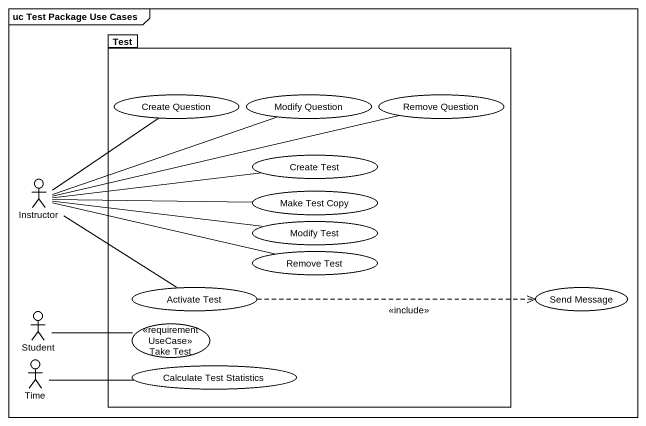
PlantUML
@startuml
mainframe uc Test Package Use Cases
package Test {
  usecase "Create Question" as Create_Question
  usecase "Modify Question" as Modify_Question
  usecase "Remove Question" as Remove_Question
  usecase "Create Test" as Create_Test
  usecase "Make Test Copy" as Make_Test_Copy
  usecase "Modify Test" as Modify_Test
  usecase "Remove Test" as Remove_Test
  usecase "Activate Test" as Activate_Test
  usecase "Take Test" as Take_Test <<requirementUseCase>>
  usecase "Calculate Test Statistics" as Calculate_Test_Statistics
}
actor Instructor
usecase "Send Message" as Send_Message
actor Student
actor Time
Instructor -up- Create_Question
Instructor -right- Modify_Question
Instructor -right- Remove_Question
Instructor -right- Create_Test
Instructor -right- Make_Test_Copy
Instructor -right- Modify_Test
Instructor -right- Remove_Test
Instructor -- Activate_Test
Activate_Test .right.> Send_Message : <<include>>
Student -right- Take_Test
Time -right- Calculate_Test_Statistics
@enduml
